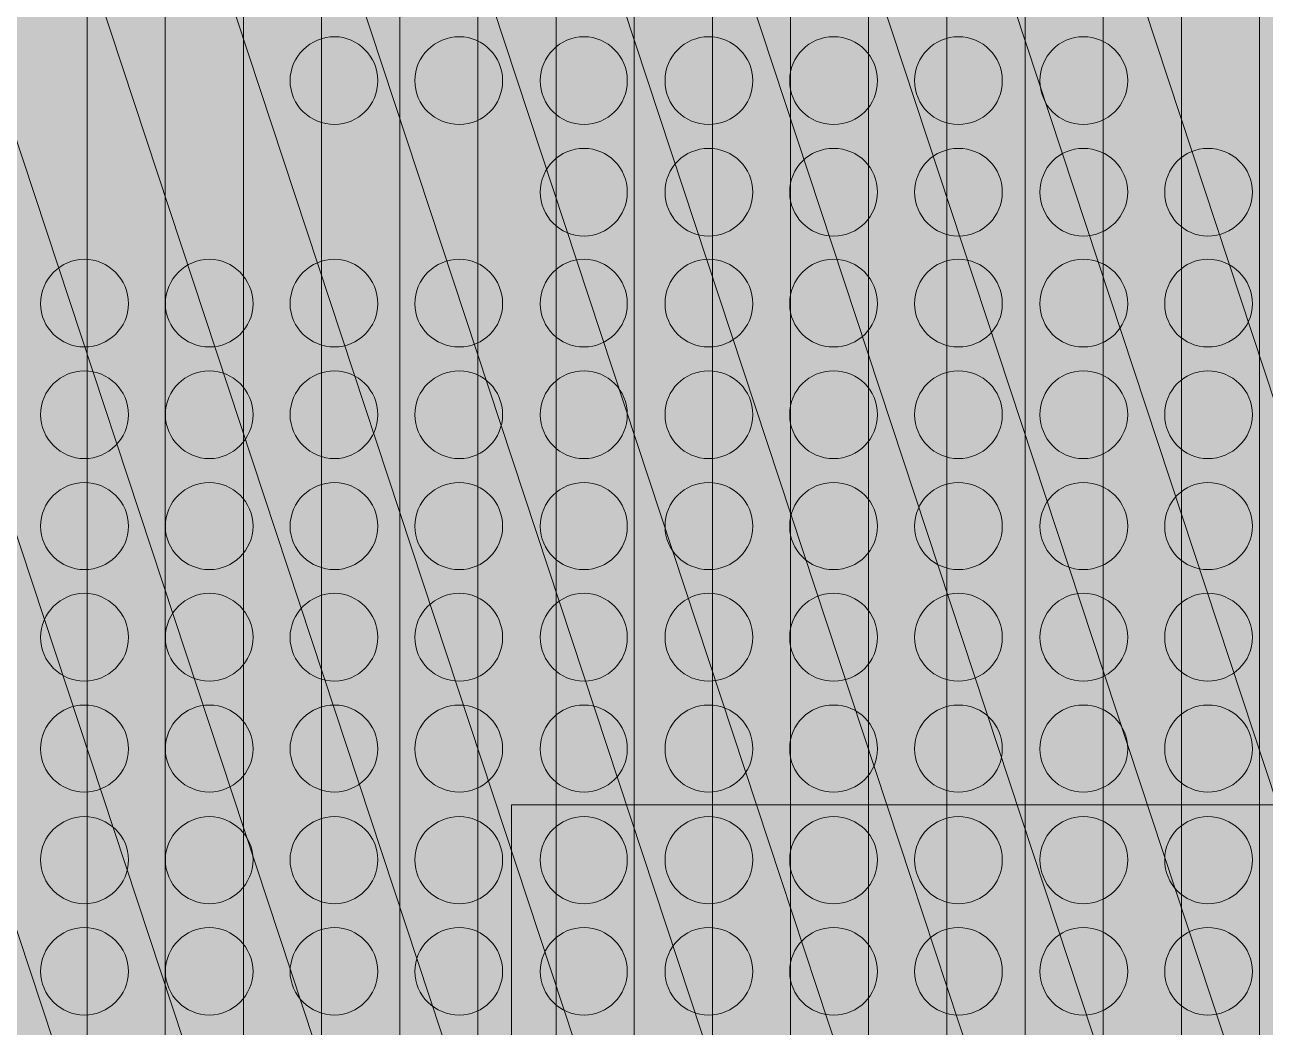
# Model space of a CAD drawing. Header units: inches. Extents: x 243 to 900, y -519 to -86.
# Drawn here: x 610.03 to 634.62, y -241.81 to -221.94 of the extents above; entities that cross this region are included whole.
import ezdxf

# ---------------------------------------------------------------- set-up
doc = ezdxf.new("R2010")
doc.units = ezdxf.units.IN
doc.header["$MEASUREMENT"] = 0
doc.layers.add('Layer 1', color=7, linetype='Continuous')

# ---------------------------------------------------------------- blocks, each defined once
blk = doc.blocks.new('block 3')
at = {"layer": 'Layer 1', "lineweight": 0}
blk.add_open_spline([(898.138, -484.267), (898.138, -494.991), (889.368, -503.763), (878.645, -503.763), (878.645, -503.763), (266.12, -503.763), (266.12, -503.763), (255.397, -503.763), (246.624, -494.991), (246.624, -484.267), (246.624, -484.267), (246.624, -108.507), (246.624, -108.507), (246.624, -97.783), (255.397, -89.011), (266.12, -89.011), (266.12, -89.011), (878.645, -89.011), (878.645, -89.011), (889.368, -89.011), (898.138, -97.783), (898.138, -108.507), (898.138, -108.507), (898.138, -484.267), (898.138, -484.267)], degree=3, knots=[0, 0, 0, 0, 1, 1, 1, 2, 2, 2, 3, 3, 3, 4, 4, 4, 5, 5, 5, 6, 6, 6, 7, 7, 7, 8, 8, 8, 8], dxfattribs=at)
blk = doc.blocks.new('block 2')
at = {"layer": 'Layer 1'}
blk.add_blockref('block 3', (0, 0), dxfattribs=at)
blk = doc.blocks.new('block 186')
at = {"layer": 'Layer 1', "lineweight": 0}
for points in [[(617.03, -223.046), (617.03, -223.537), (616.634, -223.917), (616.176, -223.917), (615.687, -223.917), (615.291, -223.537), (615.291, -223.046), (615.291, -222.573), (615.687, -222.178), (616.176, -222.178), (616.634, -222.178), (617.03, -222.573), (617.03, -223.046)], [(619.502, -223.046), (619.502, -223.537), (619.122, -223.917), (618.646, -223.917), (618.157, -223.917), (617.763, -223.537), (617.763, -223.046), (617.763, -222.573), (618.157, -222.178), (618.646, -222.178), (619.122, -222.178), (619.502, -222.573), (619.502, -223.046)], [(621.974, -223.046), (621.974, -223.537), (621.588, -223.917), (621.118, -223.917), (620.631, -223.917), (620.25, -223.537), (620.25, -223.046), (620.25, -222.573), (620.631, -222.178), (621.118, -222.178), (621.588, -222.178), (621.974, -222.573), (621.974, -223.046)], [(624.462, -223.046), (624.462, -223.537), (624.066, -223.917), (623.59, -223.917), (623.103, -223.917), (622.722, -223.537), (622.722, -223.046), (622.722, -222.573), (623.103, -222.178), (623.59, -222.178), (624.066, -222.178), (624.462, -222.573), (624.462, -223.046)], [(626.932, -223.046), (626.932, -223.537), (626.551, -223.917), (626.062, -223.917), (625.573, -223.917), (625.192, -223.537), (625.192, -223.046), (625.192, -222.573), (625.573, -222.178), (626.062, -222.178), (626.551, -222.178), (626.932, -222.573), (626.932, -223.046)], [(629.406, -223.046), (629.406, -223.537), (629.02, -223.917), (628.536, -223.917), (628.06, -223.917), (627.667, -223.537), (627.667, -223.046), (627.667, -222.573), (628.06, -222.178), (628.536, -222.178), (629.02, -222.178), (629.406, -222.573), (629.406, -223.046)], [(631.891, -223.046), (631.891, -223.537), (631.497, -223.917), (631.008, -223.917), (630.535, -223.917), (630.152, -223.537), (630.152, -223.046), (630.152, -222.573), (630.535, -222.178), (631.008, -222.178), (631.497, -222.178), (631.891, -222.573), (631.891, -223.046)]]:
    blk.add_open_spline(points, degree=3, knots=[0, 0, 0, 0, 1, 1, 1, 2, 2, 2, 3, 3, 3, 4, 4, 4, 4], dxfattribs=at)
blk = doc.blocks.new('block 187')
at = {"layer": 'Layer 1', "lineweight": 0}
for points in [[(621.974, -225.259), (621.974, -225.733), (621.588, -226.13), (621.118, -226.13), (620.631, -226.13), (620.25, -225.733), (620.25, -225.259), (620.25, -224.773), (620.631, -224.391), (621.118, -224.391), (621.588, -224.391), (621.974, -224.773), (621.974, -225.259)], [(624.462, -225.259), (624.462, -225.733), (624.066, -226.13), (623.59, -226.13), (623.103, -226.13), (622.722, -225.733), (622.722, -225.259), (622.722, -224.773), (623.103, -224.391), (623.59, -224.391), (624.066, -224.391), (624.462, -224.773), (624.462, -225.259)], [(626.932, -225.259), (626.932, -225.733), (626.551, -226.13), (626.062, -226.13), (625.573, -226.13), (625.192, -225.733), (625.192, -225.259), (625.192, -224.773), (625.573, -224.391), (626.062, -224.391), (626.551, -224.391), (626.932, -224.773), (626.932, -225.259)], [(629.406, -225.259), (629.406, -225.733), (629.02, -226.13), (628.536, -226.13), (628.06, -226.13), (627.667, -225.733), (627.667, -225.259), (627.667, -224.773), (628.06, -224.391), (628.536, -224.391), (629.02, -224.391), (629.406, -224.773), (629.406, -225.259)], [(631.891, -225.259), (631.891, -225.733), (631.497, -226.13), (631.008, -226.13), (630.535, -226.13), (630.152, -225.733), (630.152, -225.259), (630.152, -224.773), (630.535, -224.391), (631.008, -224.391), (631.497, -224.391), (631.891, -224.773), (631.891, -225.259)], [(634.363, -225.259), (634.363, -225.733), (633.964, -226.13), (633.478, -226.13), (633.007, -226.13), (632.624, -225.733), (632.624, -225.259), (632.624, -224.773), (633.007, -224.391), (633.478, -224.391), (633.964, -224.391), (634.363, -224.773), (634.363, -225.259)]]:
    blk.add_open_spline(points, degree=3, knots=[0, 0, 0, 0, 1, 1, 1, 2, 2, 2, 3, 3, 3, 4, 4, 4, 4], dxfattribs=at)
blk = doc.blocks.new('block 188')
at = {"layer": 'Layer 1', "lineweight": 0}
for points in [[(612.089, -227.472), (612.089, -227.945), (611.69, -228.326), (611.214, -228.326), (610.743, -228.326), (610.347, -227.945), (610.347, -227.472), (610.347, -226.983), (610.743, -226.587), (611.214, -226.587), (611.69, -226.587), (612.089, -226.983), (612.089, -227.472)], [(614.556, -227.472), (614.556, -227.945), (614.159, -228.326), (613.691, -228.326), (613.215, -228.326), (612.819, -227.945), (612.819, -227.472), (612.819, -226.983), (613.215, -226.587), (613.691, -226.587), (614.159, -226.587), (614.556, -226.983), (614.556, -227.472)], [(617.03, -227.472), (617.03, -227.945), (616.634, -228.326), (616.176, -228.326), (615.687, -228.326), (615.291, -227.945), (615.291, -227.472), (615.291, -226.983), (615.687, -226.587), (616.176, -226.587), (616.634, -226.587), (617.03, -226.983), (617.03, -227.472)], [(619.502, -227.472), (619.502, -227.945), (619.122, -228.326), (618.646, -228.326), (618.157, -228.326), (617.763, -227.945), (617.763, -227.472), (617.763, -226.983), (618.157, -226.587), (618.646, -226.587), (619.122, -226.587), (619.502, -226.983), (619.502, -227.472)], [(621.974, -227.472), (621.974, -227.945), (621.588, -228.326), (621.118, -228.326), (620.631, -228.326), (620.25, -227.945), (620.25, -227.472), (620.25, -226.983), (620.631, -226.587), (621.118, -226.587), (621.588, -226.587), (621.974, -226.983), (621.974, -227.472)], [(624.462, -227.472), (624.462, -227.945), (624.066, -228.326), (623.59, -228.326), (623.103, -228.326), (622.722, -227.945), (622.722, -227.472), (622.722, -226.983), (623.103, -226.587), (623.59, -226.587), (624.066, -226.587), (624.462, -226.983), (624.462, -227.472)], [(626.932, -227.472), (626.932, -227.945), (626.551, -228.326), (626.062, -228.326), (625.573, -228.326), (625.192, -227.945), (625.192, -227.472), (625.192, -226.983), (625.573, -226.587), (626.062, -226.587), (626.551, -226.587), (626.932, -226.983), (626.932, -227.472)], [(629.406, -227.472), (629.406, -227.945), (629.02, -228.326), (628.536, -228.326), (628.06, -228.326), (627.667, -227.945), (627.667, -227.472), (627.667, -226.983), (628.06, -226.587), (628.536, -226.587), (629.02, -226.587), (629.406, -226.983), (629.406, -227.472)], [(631.891, -227.472), (631.891, -227.945), (631.497, -228.326), (631.008, -228.326), (630.535, -228.326), (630.152, -227.945), (630.152, -227.472), (630.152, -226.983), (630.535, -226.587), (631.008, -226.587), (631.497, -226.587), (631.891, -226.983), (631.891, -227.472)], [(634.363, -227.472), (634.363, -227.945), (633.964, -228.326), (633.478, -228.326), (633.007, -228.326), (632.624, -227.945), (632.624, -227.472), (632.624, -226.983), (633.007, -226.587), (633.478, -226.587), (633.964, -226.587), (634.363, -226.983), (634.363, -227.472)]]:
    blk.add_open_spline(points, degree=3, knots=[0, 0, 0, 0, 1, 1, 1, 2, 2, 2, 3, 3, 3, 4, 4, 4, 4], dxfattribs=at)
blk = doc.blocks.new('block 189')
at = {"layer": 'Layer 1', "lineweight": 0}
for points in [[(612.089, -229.67), (612.089, -230.141), (611.69, -230.539), (611.214, -230.539), (610.743, -230.539), (610.347, -230.141), (610.347, -229.67), (610.347, -229.18), (610.743, -228.8), (611.214, -228.8), (611.69, -228.8), (612.089, -229.18), (612.089, -229.67)], [(614.556, -229.67), (614.556, -230.141), (614.159, -230.539), (613.691, -230.539), (613.215, -230.539), (612.819, -230.141), (612.819, -229.67), (612.819, -229.18), (613.215, -228.8), (613.691, -228.8), (614.159, -228.8), (614.556, -229.18), (614.556, -229.67)], [(617.03, -229.67), (617.03, -230.141), (616.634, -230.539), (616.176, -230.539), (615.687, -230.539), (615.291, -230.141), (615.291, -229.67), (615.291, -229.18), (615.687, -228.8), (616.176, -228.8), (616.634, -228.8), (617.03, -229.18), (617.03, -229.67)], [(619.502, -229.67), (619.502, -230.141), (619.122, -230.539), (618.646, -230.539), (618.157, -230.539), (617.763, -230.141), (617.763, -229.67), (617.763, -229.18), (618.157, -228.8), (618.646, -228.8), (619.122, -228.8), (619.502, -229.18), (619.502, -229.67)], [(621.974, -229.67), (621.974, -230.141), (621.588, -230.539), (621.118, -230.539), (620.631, -230.539), (620.25, -230.141), (620.25, -229.67), (620.25, -229.18), (620.631, -228.8), (621.118, -228.8), (621.588, -228.8), (621.974, -229.18), (621.974, -229.67)], [(624.462, -229.67), (624.462, -230.141), (624.066, -230.539), (623.59, -230.539), (623.103, -230.539), (622.722, -230.141), (622.722, -229.67), (622.722, -229.18), (623.103, -228.8), (623.59, -228.8), (624.066, -228.8), (624.462, -229.18), (624.462, -229.67)], [(626.932, -229.67), (626.932, -230.141), (626.551, -230.539), (626.062, -230.539), (625.573, -230.539), (625.192, -230.141), (625.192, -229.67), (625.192, -229.18), (625.573, -228.8), (626.062, -228.8), (626.551, -228.8), (626.932, -229.18), (626.932, -229.67)], [(629.406, -229.67), (629.406, -230.141), (629.02, -230.539), (628.536, -230.539), (628.06, -230.539), (627.667, -230.141), (627.667, -229.67), (627.667, -229.18), (628.06, -228.8), (628.536, -228.8), (629.02, -228.8), (629.406, -229.18), (629.406, -229.67)], [(631.891, -229.67), (631.891, -230.141), (631.497, -230.539), (631.008, -230.539), (630.535, -230.539), (630.152, -230.141), (630.152, -229.67), (630.152, -229.18), (630.535, -228.8), (631.008, -228.8), (631.497, -228.8), (631.891, -229.18), (631.891, -229.67)], [(634.363, -229.67), (634.363, -230.141), (633.964, -230.539), (633.478, -230.539), (633.007, -230.539), (632.624, -230.141), (632.624, -229.67), (632.624, -229.18), (633.007, -228.8), (633.478, -228.8), (633.964, -228.8), (634.363, -229.18), (634.363, -229.67)]]:
    blk.add_open_spline(points, degree=3, knots=[0, 0, 0, 0, 1, 1, 1, 2, 2, 2, 3, 3, 3, 4, 4, 4, 4], dxfattribs=at)
blk = doc.blocks.new('block 190')
at = {"layer": 'Layer 1', "lineweight": 0}
for points in [[(612.089, -231.881), (612.089, -232.354), (611.69, -232.738), (611.214, -232.738), (610.743, -232.738), (610.347, -232.354), (610.347, -231.881), (610.347, -231.394), (610.743, -231.012), (611.214, -231.012), (611.69, -231.012), (612.089, -231.394), (612.089, -231.881)], [(614.556, -231.881), (614.556, -232.354), (614.159, -232.738), (613.691, -232.738), (613.215, -232.738), (612.819, -232.354), (612.819, -231.881), (612.819, -231.394), (613.215, -231.012), (613.691, -231.012), (614.159, -231.012), (614.556, -231.394), (614.556, -231.881)], [(617.03, -231.881), (617.03, -232.354), (616.634, -232.738), (616.176, -232.738), (615.687, -232.738), (615.291, -232.354), (615.291, -231.881), (615.291, -231.394), (615.687, -231.012), (616.176, -231.012), (616.634, -231.012), (617.03, -231.394), (617.03, -231.881)], [(619.502, -231.881), (619.502, -232.354), (619.122, -232.738), (618.646, -232.738), (618.157, -232.738), (617.763, -232.354), (617.763, -231.881), (617.763, -231.394), (618.157, -231.012), (618.646, -231.012), (619.122, -231.012), (619.502, -231.394), (619.502, -231.881)], [(621.974, -231.881), (621.974, -232.354), (621.588, -232.738), (621.118, -232.738), (620.631, -232.738), (620.25, -232.354), (620.25, -231.881), (620.25, -231.394), (620.631, -231.012), (621.118, -231.012), (621.588, -231.012), (621.974, -231.394), (621.974, -231.881)], [(624.462, -231.881), (624.462, -232.354), (624.066, -232.738), (623.59, -232.738), (623.103, -232.738), (622.722, -232.354), (622.722, -231.881), (622.722, -231.394), (623.103, -231.012), (623.59, -231.012), (624.066, -231.012), (624.462, -231.394), (624.462, -231.881)], [(626.932, -231.881), (626.932, -232.354), (626.551, -232.738), (626.062, -232.738), (625.573, -232.738), (625.192, -232.354), (625.192, -231.881), (625.192, -231.394), (625.573, -231.012), (626.062, -231.012), (626.551, -231.012), (626.932, -231.394), (626.932, -231.881)], [(629.406, -231.881), (629.406, -232.354), (629.02, -232.738), (628.536, -232.738), (628.06, -232.738), (627.667, -232.354), (627.667, -231.881), (627.667, -231.394), (628.06, -231.012), (628.536, -231.012), (629.02, -231.012), (629.406, -231.394), (629.406, -231.881)], [(631.891, -231.881), (631.891, -232.354), (631.497, -232.738), (631.008, -232.738), (630.535, -232.738), (630.152, -232.354), (630.152, -231.881), (630.152, -231.394), (630.535, -231.012), (631.008, -231.012), (631.497, -231.012), (631.891, -231.394), (631.891, -231.881)], [(634.363, -231.881), (634.363, -232.354), (633.964, -232.738), (633.478, -232.738), (633.007, -232.738), (632.624, -232.354), (632.624, -231.881), (632.624, -231.394), (633.007, -231.012), (633.478, -231.012), (633.964, -231.012), (634.363, -231.394), (634.363, -231.881)]]:
    blk.add_open_spline(points, degree=3, knots=[0, 0, 0, 0, 1, 1, 1, 2, 2, 2, 3, 3, 3, 4, 4, 4, 4], dxfattribs=at)
blk = doc.blocks.new('block 191')
at = {"layer": 'Layer 1', "lineweight": 0}
for points in [[(612.089, -234.081), (612.089, -234.567), (611.69, -234.949), (611.214, -234.949), (610.743, -234.949), (610.347, -234.567), (610.347, -234.081), (610.347, -233.606), (610.743, -233.208), (611.214, -233.208), (611.69, -233.208), (612.089, -233.606), (612.089, -234.081)], [(614.556, -234.081), (614.556, -234.567), (614.159, -234.949), (613.691, -234.949), (613.215, -234.949), (612.819, -234.567), (612.819, -234.081), (612.819, -233.606), (613.215, -233.208), (613.691, -233.208), (614.159, -233.208), (614.556, -233.606), (614.556, -234.081)], [(617.03, -234.081), (617.03, -234.567), (616.634, -234.949), (616.176, -234.949), (615.687, -234.949), (615.291, -234.567), (615.291, -234.081), (615.291, -233.606), (615.687, -233.208), (616.176, -233.208), (616.634, -233.208), (617.03, -233.606), (617.03, -234.081)], [(619.502, -234.081), (619.502, -234.567), (619.122, -234.949), (618.646, -234.949), (618.157, -234.949), (617.763, -234.567), (617.763, -234.081), (617.763, -233.606), (618.157, -233.208), (618.646, -233.208), (619.122, -233.208), (619.502, -233.606), (619.502, -234.081)], [(621.974, -234.081), (621.974, -234.567), (621.588, -234.949), (621.118, -234.949), (620.631, -234.949), (620.25, -234.567), (620.25, -234.081), (620.25, -233.606), (620.631, -233.208), (621.118, -233.208), (621.588, -233.208), (621.974, -233.606), (621.974, -234.081)], [(624.462, -234.081), (624.462, -234.567), (624.066, -234.949), (623.59, -234.949), (623.103, -234.949), (622.722, -234.567), (622.722, -234.081), (622.722, -233.606), (623.103, -233.208), (623.59, -233.208), (624.066, -233.208), (624.462, -233.606), (624.462, -234.081)], [(626.932, -234.081), (626.932, -234.567), (626.551, -234.949), (626.062, -234.949), (625.573, -234.949), (625.192, -234.567), (625.192, -234.081), (625.192, -233.606), (625.573, -233.208), (626.062, -233.208), (626.551, -233.208), (626.932, -233.606), (626.932, -234.081)], [(629.406, -234.081), (629.406, -234.567), (629.02, -234.949), (628.536, -234.949), (628.06, -234.949), (627.667, -234.567), (627.667, -234.081), (627.667, -233.606), (628.06, -233.208), (628.536, -233.208), (629.02, -233.208), (629.406, -233.606), (629.406, -234.081)], [(631.891, -234.081), (631.891, -234.567), (631.497, -234.949), (631.008, -234.949), (630.535, -234.949), (630.152, -234.567), (630.152, -234.081), (630.152, -233.606), (630.535, -233.208), (631.008, -233.208), (631.497, -233.208), (631.891, -233.606), (631.891, -234.081)], [(634.363, -234.081), (634.363, -234.567), (633.964, -234.949), (633.478, -234.949), (633.007, -234.949), (632.624, -234.567), (632.624, -234.081), (632.624, -233.606), (633.007, -233.208), (633.478, -233.208), (633.964, -233.208), (634.363, -233.606), (634.363, -234.081)]]:
    blk.add_open_spline(points, degree=3, knots=[0, 0, 0, 0, 1, 1, 1, 2, 2, 2, 3, 3, 3, 4, 4, 4, 4], dxfattribs=at)
blk = doc.blocks.new('block 192')
at = {"layer": 'Layer 1', "lineweight": 0}
for points in [[(612.089, -236.293), (612.089, -236.765), (611.69, -237.147), (611.214, -237.147), (610.743, -237.147), (610.347, -236.765), (610.347, -236.293), (610.347, -235.803), (610.743, -235.423), (611.214, -235.423), (611.69, -235.423), (612.089, -235.803), (612.089, -236.293)], [(614.556, -236.293), (614.556, -236.765), (614.159, -237.147), (613.691, -237.147), (613.215, -237.147), (612.819, -236.765), (612.819, -236.293), (612.819, -235.803), (613.215, -235.423), (613.691, -235.423), (614.159, -235.423), (614.556, -235.803), (614.556, -236.293)], [(617.03, -236.293), (617.03, -236.765), (616.634, -237.147), (616.176, -237.147), (615.687, -237.147), (615.291, -236.765), (615.291, -236.293), (615.291, -235.803), (615.687, -235.423), (616.176, -235.423), (616.634, -235.423), (617.03, -235.803), (617.03, -236.293)], [(619.502, -236.293), (619.502, -236.765), (619.122, -237.147), (618.646, -237.147), (618.157, -237.147), (617.763, -236.765), (617.763, -236.293), (617.763, -235.803), (618.157, -235.423), (618.646, -235.423), (619.122, -235.423), (619.502, -235.803), (619.502, -236.293)], [(621.974, -236.293), (621.974, -236.765), (621.588, -237.147), (621.118, -237.147), (620.631, -237.147), (620.25, -236.765), (620.25, -236.293), (620.25, -235.803), (620.631, -235.423), (621.118, -235.423), (621.588, -235.423), (621.974, -235.803), (621.974, -236.293)], [(624.462, -236.293), (624.462, -236.765), (624.066, -237.147), (623.59, -237.147), (623.103, -237.147), (622.722, -236.765), (622.722, -236.293), (622.722, -235.803), (623.103, -235.423), (623.59, -235.423), (624.066, -235.423), (624.462, -235.803), (624.462, -236.293)], [(626.932, -236.293), (626.932, -236.765), (626.551, -237.147), (626.062, -237.147), (625.573, -237.147), (625.192, -236.765), (625.192, -236.293), (625.192, -235.803), (625.573, -235.423), (626.062, -235.423), (626.551, -235.423), (626.932, -235.803), (626.932, -236.293)], [(629.406, -236.293), (629.406, -236.765), (629.02, -237.147), (628.536, -237.147), (628.06, -237.147), (627.667, -236.765), (627.667, -236.293), (627.667, -235.803), (628.06, -235.423), (628.536, -235.423), (629.02, -235.423), (629.406, -235.803), (629.406, -236.293)], [(631.891, -236.293), (631.891, -236.765), (631.497, -237.147), (631.008, -237.147), (630.535, -237.147), (630.152, -236.765), (630.152, -236.293), (630.152, -235.803), (630.535, -235.423), (631.008, -235.423), (631.497, -235.423), (631.891, -235.803), (631.891, -236.293)], [(634.363, -236.293), (634.363, -236.765), (633.964, -237.147), (633.478, -237.147), (633.007, -237.147), (632.624, -236.765), (632.624, -236.293), (632.624, -235.803), (633.007, -235.423), (633.478, -235.423), (633.964, -235.423), (634.363, -235.803), (634.363, -236.293)]]:
    blk.add_open_spline(points, degree=3, knots=[0, 0, 0, 0, 1, 1, 1, 2, 2, 2, 3, 3, 3, 4, 4, 4, 4], dxfattribs=at)
blk = doc.blocks.new('block 193')
at = {"layer": 'Layer 1', "lineweight": 0}
for points in [[(612.089, -238.489), (612.089, -238.977), (611.69, -239.36), (611.214, -239.36), (610.743, -239.36), (610.347, -238.977), (610.347, -238.489), (610.347, -238.017), (610.743, -237.635), (611.214, -237.635), (611.69, -237.635), (612.089, -238.017), (612.089, -238.489)], [(614.556, -238.489), (614.556, -238.977), (614.159, -239.36), (613.691, -239.36), (613.215, -239.36), (612.819, -238.977), (612.819, -238.489), (612.819, -238.017), (613.215, -237.635), (613.691, -237.635), (614.159, -237.635), (614.556, -238.017), (614.556, -238.489)], [(617.03, -238.489), (617.03, -238.977), (616.634, -239.36), (616.176, -239.36), (615.687, -239.36), (615.291, -238.977), (615.291, -238.489), (615.291, -238.017), (615.687, -237.635), (616.176, -237.635), (616.634, -237.635), (617.03, -238.017), (617.03, -238.489)], [(619.502, -238.489), (619.502, -238.977), (619.122, -239.36), (618.646, -239.36), (618.157, -239.36), (617.763, -238.977), (617.763, -238.489), (617.763, -238.017), (618.157, -237.635), (618.646, -237.635), (619.122, -237.635), (619.502, -238.017), (619.502, -238.489)], [(621.974, -238.489), (621.974, -238.977), (621.588, -239.36), (621.118, -239.36), (620.631, -239.36), (620.25, -238.977), (620.25, -238.489), (620.25, -238.017), (620.631, -237.635), (621.118, -237.635), (621.588, -237.635), (621.974, -238.017), (621.974, -238.489)], [(624.462, -238.489), (624.462, -238.977), (624.066, -239.36), (623.59, -239.36), (623.103, -239.36), (622.722, -238.977), (622.722, -238.489), (622.722, -238.017), (623.103, -237.635), (623.59, -237.635), (624.066, -237.635), (624.462, -238.017), (624.462, -238.489)], [(626.932, -238.489), (626.932, -238.977), (626.551, -239.36), (626.062, -239.36), (625.573, -239.36), (625.192, -238.977), (625.192, -238.489), (625.192, -238.017), (625.573, -237.635), (626.062, -237.635), (626.551, -237.635), (626.932, -238.017), (626.932, -238.489)], [(629.406, -238.489), (629.406, -238.977), (629.02, -239.36), (628.536, -239.36), (628.06, -239.36), (627.667, -238.977), (627.667, -238.489), (627.667, -238.017), (628.06, -237.635), (628.536, -237.635), (629.02, -237.635), (629.406, -238.017), (629.406, -238.489)], [(631.891, -238.489), (631.891, -238.977), (631.497, -239.36), (631.008, -239.36), (630.535, -239.36), (630.152, -238.977), (630.152, -238.489), (630.152, -238.017), (630.535, -237.635), (631.008, -237.635), (631.497, -237.635), (631.891, -238.017), (631.891, -238.489)], [(634.363, -238.489), (634.363, -238.977), (633.964, -239.36), (633.478, -239.36), (633.007, -239.36), (632.624, -238.977), (632.624, -238.489), (632.624, -238.017), (633.007, -237.635), (633.478, -237.635), (633.964, -237.635), (634.363, -238.017), (634.363, -238.489)]]:
    blk.add_open_spline(points, degree=3, knots=[0, 0, 0, 0, 1, 1, 1, 2, 2, 2, 3, 3, 3, 4, 4, 4, 4], dxfattribs=at)
blk = doc.blocks.new('block 194')
at = {"layer": 'Layer 1', "lineweight": 0}
for points in [[(612.089, -240.703), (612.089, -241.174), (611.69, -241.569), (611.214, -241.569), (610.743, -241.569), (610.347, -241.174), (610.347, -240.703), (610.347, -240.228), (610.743, -239.831), (611.214, -239.831), (611.69, -239.831), (612.089, -240.228), (612.089, -240.703)], [(614.556, -240.703), (614.556, -241.174), (614.159, -241.569), (613.691, -241.569), (613.215, -241.569), (612.819, -241.174), (612.819, -240.703), (612.819, -240.228), (613.215, -239.831), (613.691, -239.831), (614.159, -239.831), (614.556, -240.228), (614.556, -240.703)], [(617.03, -240.703), (617.03, -241.174), (616.634, -241.569), (616.176, -241.569), (615.687, -241.569), (615.291, -241.174), (615.291, -240.703), (615.291, -240.228), (615.687, -239.831), (616.176, -239.831), (616.634, -239.831), (617.03, -240.228), (617.03, -240.703)], [(619.502, -240.703), (619.502, -241.174), (619.122, -241.569), (618.646, -241.569), (618.157, -241.569), (617.763, -241.174), (617.763, -240.703), (617.763, -240.228), (618.157, -239.831), (618.646, -239.831), (619.122, -239.831), (619.502, -240.228), (619.502, -240.703)], [(621.974, -240.703), (621.974, -241.174), (621.588, -241.569), (621.118, -241.569), (620.631, -241.569), (620.25, -241.174), (620.25, -240.703), (620.25, -240.228), (620.631, -239.831), (621.118, -239.831), (621.588, -239.831), (621.974, -240.228), (621.974, -240.703)], [(624.462, -240.703), (624.462, -241.174), (624.066, -241.569), (623.59, -241.569), (623.103, -241.569), (622.722, -241.174), (622.722, -240.703), (622.722, -240.228), (623.103, -239.831), (623.59, -239.831), (624.066, -239.831), (624.462, -240.228), (624.462, -240.703)], [(626.932, -240.703), (626.932, -241.174), (626.551, -241.569), (626.062, -241.569), (625.573, -241.569), (625.192, -241.174), (625.192, -240.703), (625.192, -240.228), (625.573, -239.831), (626.062, -239.831), (626.551, -239.831), (626.932, -240.228), (626.932, -240.703)], [(629.406, -240.703), (629.406, -241.174), (629.02, -241.569), (628.536, -241.569), (628.06, -241.569), (627.667, -241.174), (627.667, -240.703), (627.667, -240.228), (628.06, -239.831), (628.536, -239.831), (629.02, -239.831), (629.406, -240.228), (629.406, -240.703)], [(631.891, -240.703), (631.891, -241.174), (631.497, -241.569), (631.008, -241.569), (630.535, -241.569), (630.152, -241.174), (630.152, -240.703), (630.152, -240.228), (630.535, -239.831), (631.008, -239.831), (631.497, -239.831), (631.891, -240.228), (631.891, -240.703)], [(634.363, -240.703), (634.363, -241.174), (633.964, -241.569), (633.478, -241.569), (633.007, -241.569), (632.624, -241.174), (632.624, -240.703), (632.624, -240.228), (633.007, -239.831), (633.478, -239.831), (633.964, -239.831), (634.363, -240.228), (634.363, -240.703)]]:
    blk.add_open_spline(points, degree=3, knots=[0, 0, 0, 0, 1, 1, 1, 2, 2, 2, 3, 3, 3, 4, 4, 4, 4], dxfattribs=at)
blk = doc.blocks.new('block 150')
at = {"layer": 'Layer 1'}
for name in ['block 186', 'block 187', 'block 188', 'block 189', 'block 190', 'block 191', 'block 192', 'block 193', 'block 194']:
    blk.add_blockref(name, (0, 0), dxfattribs=at)
blk = doc.blocks.new('block 149')
at = {"layer": 'Layer 1'}
blk.add_blockref('block 150', (0, 0), dxfattribs=at)
blk = doc.blocks.new('block 4')
at = {"layer": 'Layer 1'}
blk.add_blockref('block 149', (0, 0), dxfattribs=at)
blk = doc.blocks.new('block 291')
at = {"layer": 'Layer 1', "true_color": 0x0b77bd}
h = blk.add_hatch(color=152, dxfattribs=at)
h.dxf.hatch_style = 2
h.paths.add_polyline_path([(598.592, -205.731), (646.615, -351.157), (644.035, -351.157), (596.012, -205.731)])
at = {"layer": 'Layer 1', "true_color": 0x1479be}
h = blk.add_hatch(color=152, dxfattribs=at)
h.dxf.hatch_style = 2
h.paths.add_polyline_path([(601.173, -205.731), (649.198, -351.157), (646.615, -351.157), (598.592, -205.731)])
at = {"layer": 'Layer 1', "true_color": 0x1279be}
h = blk.add_hatch(color=152, dxfattribs=at)
h.dxf.hatch_style = 2
h.paths.add_polyline_path([(603.756, -205.731), (651.778, -351.157), (649.198, -351.157), (601.173, -205.731)])
at = {"layer": 'Layer 1', "true_color": 0x1479be}
h = blk.add_hatch(color=152, dxfattribs=at)
h.dxf.hatch_style = 2
h.paths.add_polyline_path([(606.336, -205.731), (654.359, -351.157), (651.778, -351.157), (603.756, -205.731)])
at = {"layer": 'Layer 1', "true_color": 0x157abf}
h = blk.add_hatch(color=152, dxfattribs=at)
h.dxf.hatch_style = 2
h.paths.add_polyline_path([(608.916, -205.731), (656.939, -351.157), (654.359, -351.157), (606.336, -205.731)])
at = {"layer": 'Layer 1', "true_color": 0x167bbf}
h = blk.add_hatch(color=152, dxfattribs=at)
h.dxf.hatch_style = 2
h.paths.add_polyline_path([(611.499, -205.731), (659.522, -351.157), (656.939, -351.157), (608.916, -205.731)])
at = {"layer": 'Layer 1', "true_color": 0x127cc0}
h = blk.add_hatch(color=152, dxfattribs=at)
h.dxf.hatch_style = 2
h.paths.add_polyline_path([(614.08, -205.731), (662.103, -351.157), (659.522, -351.157), (611.499, -205.731)])
at = {"layer": 'Layer 1', "true_color": 0x177dc1}
h = blk.add_hatch(color=152, dxfattribs=at)
h.dxf.hatch_style = 2
h.paths.add_polyline_path([(616.66, -205.731), (664.686, -351.157), (662.103, -351.157), (614.08, -205.731)])
at = {"layer": 'Layer 1', "true_color": 0x187fc2}
h = blk.add_hatch(color=152, dxfattribs=at)
h.dxf.hatch_style = 2
h.paths.add_polyline_path([(619.241, -205.731), (667.266, -351.157), (664.686, -351.157), (616.66, -205.731)])
at = {"layer": 'Layer 1', "true_color": 0x1580c2}
h = blk.add_hatch(color=142, dxfattribs=at)
h.dxf.hatch_style = 2
h.paths.add_polyline_path([(621.824, -205.731), (669.847, -351.157), (667.266, -351.157), (619.243, -205.731)])
at = {"layer": 'Layer 1', "true_color": 0x1380c3}
h = blk.add_hatch(color=142, dxfattribs=at)
h.dxf.hatch_style = 2
h.paths.add_polyline_path([(624.404, -205.731), (672.427, -351.157), (669.847, -351.157), (621.824, -205.731)])
at = {"layer": 'Layer 1', "true_color": 0x1281c4}
h = blk.add_hatch(color=142, dxfattribs=at)
h.dxf.hatch_style = 2
h.paths.add_polyline_path([(626.987, -205.731), (675.01, -351.157), (672.427, -351.157), (624.404, -205.731)])
at = {"layer": 'Layer 1', "true_color": 0x1483c6}
h = blk.add_hatch(color=142, dxfattribs=at)
h.dxf.hatch_style = 2
h.paths.add_polyline_path([(629.567, -205.731), (677.59, -351.157), (675.01, -351.157), (626.987, -205.731)])
at = {"layer": 'Layer 1', "lineweight": 0}
for points in [[(598.592, -205.731), (646.615, -351.157), (644.035, -351.157), (596.012, -205.731), (598.592, -205.731)], [(601.173, -205.731), (649.198, -351.157), (646.615, -351.157), (598.592, -205.731), (601.173, -205.731)], [(603.756, -205.731), (651.778, -351.157), (649.198, -351.157), (601.173, -205.731), (603.756, -205.731)], [(606.336, -205.731), (654.359, -351.157), (651.778, -351.157), (603.756, -205.731), (606.336, -205.731)], [(608.916, -205.731), (656.939, -351.157), (654.359, -351.157), (606.336, -205.731), (608.916, -205.731)], [(611.499, -205.731), (659.522, -351.157), (656.939, -351.157), (608.916, -205.731), (611.499, -205.731)], [(614.08, -205.731), (662.103, -351.157), (659.522, -351.157), (611.499, -205.731), (614.08, -205.731)], [(616.66, -205.731), (664.686, -351.157), (662.103, -351.157), (614.08, -205.731), (616.66, -205.731)], [(619.241, -205.731), (667.266, -351.157), (664.686, -351.157), (616.66, -205.731), (619.241, -205.731)], [(621.824, -205.731), (669.847, -351.157), (667.266, -351.157), (619.243, -205.731), (621.824, -205.731)], [(624.404, -205.731), (672.427, -351.157), (669.847, -351.157), (621.824, -205.731), (624.404, -205.731)], [(626.987, -205.731), (675.01, -351.157), (672.427, -351.157), (624.404, -205.731), (626.987, -205.731)], [(629.567, -205.731), (677.59, -351.157), (675.01, -351.157), (626.987, -205.731), (629.567, -205.731)]]:
    blk.add_lwpolyline(points, dxfattribs=at)
blk.add_open_spline([(691.095, -319.02), (691.095, -319.02), (589.582, -319.02), (589.582, -319.02), (589.582, -319.02), (589.582, -351.156), (589.582, -351.156), (589.582, -351.156), (695.458, -351.156), (695.458, -351.156), (717.145, -351.156), (734.722, -333.577), (734.722, -311.891), (734.722, -311.891), (734.722, -302.64), (734.722, -302.64), (734.722, -293.508), (731.599, -285.112), (726.37, -278.443), (731.599, -271.777), (734.722, -263.378), (734.722, -254.249), (734.722, -254.249), (734.722, -244.998), (734.722, -244.998), (734.722, -223.309), (717.145, -205.731), (695.458, -205.731), (695.458, -205.731), (619.679, -205.731), (619.679, -205.731), (619.679, -205.731), (614.577, -205.731), (614.577, -205.731), (614.577, -205.731), (589.582, -205.731), (589.582, -205.731), (589.582, -205.731), (589.582, -312.591), (589.582, -312.591), (589.582, -312.591), (619.679, -312.591), (619.679, -312.591), (619.679, -312.591), (619.679, -237.403), (619.679, -237.403), (619.679, -237.403), (691.095, -237.403), (691.095, -237.403), (697.856, -237.403), (703.336, -242.883), (703.336, -249.642), (703.336, -256.404), (697.856, -261.887), (691.095, -261.887), (691.095, -261.887), (627.844, -261.887), (627.844, -261.887), (627.844, -261.887), (627.844, -294.535), (627.844, -294.535), (627.844, -294.535), (691.095, -294.535), (691.095, -294.535), (697.856, -294.535), (703.336, -300.013), (703.336, -306.776), (703.336, -313.538), (697.856, -319.02), (691.095, -319.02)], degree=3, knots=[0, 0, 0, 0, 1, 1, 1, 2, 2, 2, 3, 3, 3, 4, 4, 4, 5, 5, 5, 6, 6, 6, 7, 7, 7, 8, 8, 8, 9, 9, 9, 10, 10, 10, 11, 11, 11, 12, 12, 12, 13, 13, 13, 14, 14, 14, 15, 15, 15, 16, 16, 16, 17, 17, 17, 18, 18, 18, 19, 19, 19, 20, 20, 20, 21, 21, 21, 22, 22, 22, 23, 23, 23, 23], dxfattribs=at)
blk = doc.blocks.new('block 290')
at = {"layer": 'Layer 1'}
blk.add_blockref('block 291', (0, 0), dxfattribs=at)
blk = doc.blocks.new('block 289')
at = {"layer": 'Layer 1'}
blk.add_blockref('block 290', (0, 0), dxfattribs=at)
blk = doc.blocks.new('block 293')
at = {"layer": 'Layer 1', "true_color": 0x136ab3}
h = blk.add_hatch(color=152, dxfattribs=at)
h.dxf.hatch_style = 2
h.paths.add_polyline_path([(609.72, -205.731), (611.269, -205.731), (611.269, -310.374), (609.72, -310.374)])
at = {"layer": 'Layer 1', "true_color": 0x106bb4}
h = blk.add_hatch(color=152, dxfattribs=at)
h.dxf.hatch_style = 2
h.paths.add_polyline_path([(611.267, -205.731), (612.816, -205.731), (612.816, -310.374), (611.267, -310.374)])
at = {"layer": 'Layer 1', "true_color": 0x116cb4}
h = blk.add_hatch(color=152, dxfattribs=at)
h.dxf.hatch_style = 2
h.paths.add_polyline_path([(612.816, -205.731), (614.365, -205.731), (614.365, -310.374), (612.816, -310.374)])
at = {"layer": 'Layer 1', "true_color": 0x126db5}
h = blk.add_hatch(color=152, dxfattribs=at)
h.dxf.hatch_style = 2
h.paths.add_polyline_path([(614.365, -205.731), (615.915, -205.731), (615.915, -310.374), (614.365, -310.374)])
at = {"layer": 'Layer 1', "true_color": 0x166eb6}
h = blk.add_hatch(color=152, dxfattribs=at)
h.dxf.hatch_style = 2
h.paths.add_polyline_path([(615.915, -205.731), (617.464, -205.731), (617.464, -310.374), (615.915, -310.374)])
at = {"layer": 'Layer 1', "true_color": 0x136fb7}
h = blk.add_hatch(color=152, dxfattribs=at)
h.dxf.hatch_style = 2
h.paths.add_polyline_path([(617.464, -205.731), (619.013, -205.731), (619.013, -310.374), (617.464, -310.374)])
at = {"layer": 'Layer 1', "true_color": 0x1470b7}
h = blk.add_hatch(color=152, dxfattribs=at)
h.dxf.hatch_style = 2
h.paths.add_polyline_path([(619.013, -205.731), (620.563, -205.731), (620.563, -310.374), (619.013, -310.374)])
at = {"layer": 'Layer 1', "true_color": 0x1171b8}
h = blk.add_hatch(color=152, dxfattribs=at)
h.dxf.hatch_style = 2
h.paths.add_polyline_path([(620.563, -205.731), (622.112, -205.731), (622.112, -310.374), (620.563, -310.374)])
at = {"layer": 'Layer 1', "true_color": 0x1272b9}
h = blk.add_hatch(color=152, dxfattribs=at)
h.dxf.hatch_style = 2
h.paths.add_polyline_path([(622.112, -205.731), (623.661, -205.731), (623.661, -310.374), (622.112, -310.374)])
at = {"layer": 'Layer 1', "true_color": 0x1773b9}
h = blk.add_hatch(color=152, dxfattribs=at)
h.dxf.hatch_style = 2
h.paths.add_polyline_path([(623.661, -205.731), (625.211, -205.731), (625.211, -310.374), (623.661, -310.374)])
at = {"layer": 'Layer 1', "true_color": 0x1075bb}
h = blk.add_hatch(color=152, dxfattribs=at)
h.dxf.hatch_style = 2
h.paths.add_polyline_path([(625.208, -205.731), (626.757, -205.731), (626.757, -310.374), (625.208, -310.374)])
at = {"layer": 'Layer 1', "true_color": 0x0e75bb}
h = blk.add_hatch(color=152, dxfattribs=at)
h.dxf.hatch_style = 2
h.paths.add_polyline_path([(626.757, -205.731), (628.306, -205.731), (628.306, -310.374), (626.757, -310.374)])
h = blk.add_hatch(color=152, dxfattribs=at)
h.dxf.hatch_style = 2
h.paths.add_polyline_path([(628.306, -205.731), (629.856, -205.731), (629.856, -310.374), (628.306, -310.374)])
at = {"layer": 'Layer 1', "true_color": 0x0b77bd}
h = blk.add_hatch(color=152, dxfattribs=at)
h.dxf.hatch_style = 2
h.paths.add_polyline_path([(629.856, -205.731), (631.405, -205.731), (631.405, -310.374), (629.856, -310.374)])
at = {"layer": 'Layer 1', "true_color": 0x1479be}
h = blk.add_hatch(color=152, dxfattribs=at)
h.dxf.hatch_style = 2
h.paths.add_polyline_path([(631.405, -205.731), (632.954, -205.731), (632.954, -310.374), (631.405, -310.374)])
at = {"layer": 'Layer 1', "true_color": 0x1279be}
h = blk.add_hatch(color=152, dxfattribs=at)
h.dxf.hatch_style = 2
h.paths.add_polyline_path([(632.954, -205.731), (634.504, -205.731), (634.504, -310.374), (632.954, -310.374)])
at = {"layer": 'Layer 1', "true_color": 0x1479be}
h = blk.add_hatch(color=152, dxfattribs=at)
h.dxf.hatch_style = 2
h.paths.add_polyline_path([(634.504, -205.731), (636.053, -205.731), (636.053, -310.374), (634.504, -310.374)])
at = {"layer": 'Layer 1', "lineweight": 0}
for points in [[(609.72, -205.731), (611.269, -205.731), (611.269, -310.374), (609.72, -310.374), (609.72, -205.731)], [(611.267, -205.731), (612.816, -205.731), (612.816, -310.374), (611.267, -310.374), (611.267, -205.731)], [(612.816, -205.731), (614.365, -205.731), (614.365, -310.374), (612.816, -310.374), (612.816, -205.731)], [(614.365, -205.731), (615.915, -205.731), (615.915, -310.374), (614.365, -310.374), (614.365, -205.731)], [(615.915, -205.731), (617.464, -205.731), (617.464, -310.374), (615.915, -310.374), (615.915, -205.731)], [(617.464, -205.731), (619.013, -205.731), (619.013, -310.374), (617.464, -310.374), (617.464, -205.731)], [(619.013, -205.731), (620.563, -205.731), (620.563, -310.374), (619.013, -310.374), (619.013, -205.731)], [(620.563, -205.731), (622.112, -205.731), (622.112, -310.374), (620.563, -310.374), (620.563, -205.731)], [(622.112, -205.731), (623.661, -205.731), (623.661, -310.374), (622.112, -310.374), (622.112, -205.731)], [(623.661, -205.731), (625.211, -205.731), (625.211, -310.374), (623.661, -310.374), (623.661, -205.731)], [(625.208, -205.731), (626.757, -205.731), (626.757, -310.374), (625.208, -310.374), (625.208, -205.731)], [(626.757, -205.731), (628.306, -205.731), (628.306, -310.374), (626.757, -310.374), (626.757, -205.731)], [(628.306, -205.731), (629.856, -205.731), (629.856, -310.374), (628.306, -310.374), (628.306, -205.731)], [(629.856, -205.731), (631.405, -205.731), (631.405, -310.374), (629.856, -310.374), (629.856, -205.731)], [(631.405, -205.731), (632.954, -205.731), (632.954, -310.374), (631.405, -310.374), (631.405, -205.731)], [(632.954, -205.731), (634.504, -205.731), (634.504, -310.374), (632.954, -310.374), (632.954, -205.731)], [(634.504, -205.731), (636.053, -205.731), (636.053, -310.374), (634.504, -310.374), (634.504, -205.731)]]:
    blk.add_lwpolyline(points, dxfattribs=at)
blk.add_open_spline([(619.679, -205.733), (619.679, -205.733), (614.577, -205.733), (614.577, -205.733), (614.577, -205.733), (589.585, -205.733), (589.585, -205.733), (589.585, -205.733), (589.585, -310.374), (589.585, -310.374), (598.246, -299.877), (608.385, -290.641), (619.679, -282.975), (619.679, -282.975), (619.679, -237.403), (619.679, -237.403), (619.679, -237.403), (691.095, -237.403), (691.095, -237.403), (697.853, -237.403), (703.336, -242.88), (703.336, -249.642), (703.336, -253.078), (701.917, -256.179), (699.638, -258.405), (699.688, -258.405), (699.738, -258.401), (699.786, -258.401), (711.517, -258.401), (722.912, -259.826), (733.817, -262.491), (734.388, -259.832), (734.722, -257.081), (734.722, -254.249), (734.722, -254.249), (734.722, -244.998), (734.722, -244.998), (734.722, -223.309), (717.145, -205.733), (695.458, -205.733), (695.458, -205.733), (619.679, -205.733), (619.679, -205.733)], degree=3, knots=[0, 0, 0, 0, 1, 1, 1, 2, 2, 2, 3, 3, 3, 4, 4, 4, 5, 5, 5, 6, 6, 6, 7, 7, 7, 8, 8, 8, 9, 9, 9, 10, 10, 10, 11, 11, 11, 12, 12, 12, 13, 13, 13, 14, 14, 14, 14], dxfattribs=at)
blk = doc.blocks.new('block 283')
at = {"layer": 'Layer 1'}
for name in ['block 289', 'block 293']:
    blk.add_blockref(name, (0, 0), dxfattribs=at)

msp = doc.modelspace()

# ---------------------------------------------------------------- linework, layer by layer
at = {"layer": 'Layer 1', "lineweight": 0}
msp.add_open_spline([(771.889, -89.011), (771.889, -89.011), (266.12, -89.011), (266.12, -89.011), (255.397, -89.011), (246.624, -97.783), (246.624, -108.507), (246.624, -108.507), (246.624, -499.044), (246.624, -499.044), (246.624, -509.767), (255.397, -518.54), (266.12, -518.54), (266.12, -518.54), (371.556, -518.54), (371.556, -518.54), (400.967, -304.591), (562.913, -132.915), (771.889, -89.011)], degree=3, knots=[0, 0, 0, 0, 1, 1, 1, 2, 2, 2, 3, 3, 3, 4, 4, 4, 5, 5, 5, 6, 6, 6, 6], dxfattribs=at)

# ---------------------------------------------------------------- block references
at = {"layer": 'Layer 1'}
for name in ['block 2', 'block 4', 'block 283']:
    msp.add_blockref(name, (0, 0), dxfattribs=at)

doc.saveas('drawing.dxf')
